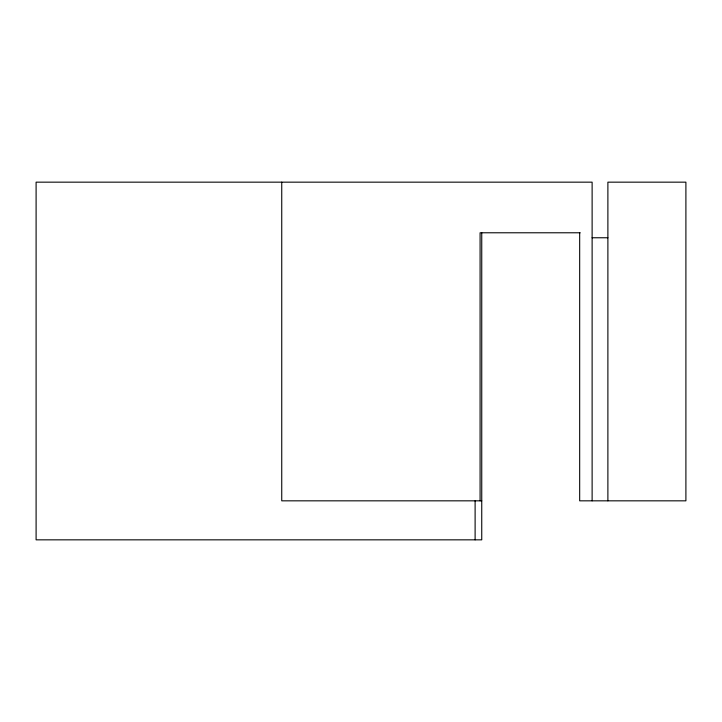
<?xml version="1.0" encoding="UTF-8"?>
<svg xmlns="http://www.w3.org/2000/svg" width="722" height="722" viewBox="0 0 722 722"><rect width="100%" height="100%" fill="white"/><g stroke="black" fill="none" stroke-linecap="round" stroke-linejoin="round"><path stroke-width="1.08" d="M580.217 232.782L480.085 232.782L480.085 500.833M592.121 237.764L607.888 237.764M481.745 500.833L281.742 500.833L281.742 182.161M607.888 500.833L607.888 182.161L685.9 182.161L685.9 500.833L579.676 500.833L579.676 232.782M592.121 500.833L592.121 182.161L36.1 182.161L36.1 539.839L481.745 539.839L481.745 232.782M475.112 500.833L475.112 539.839"/></g></svg>
